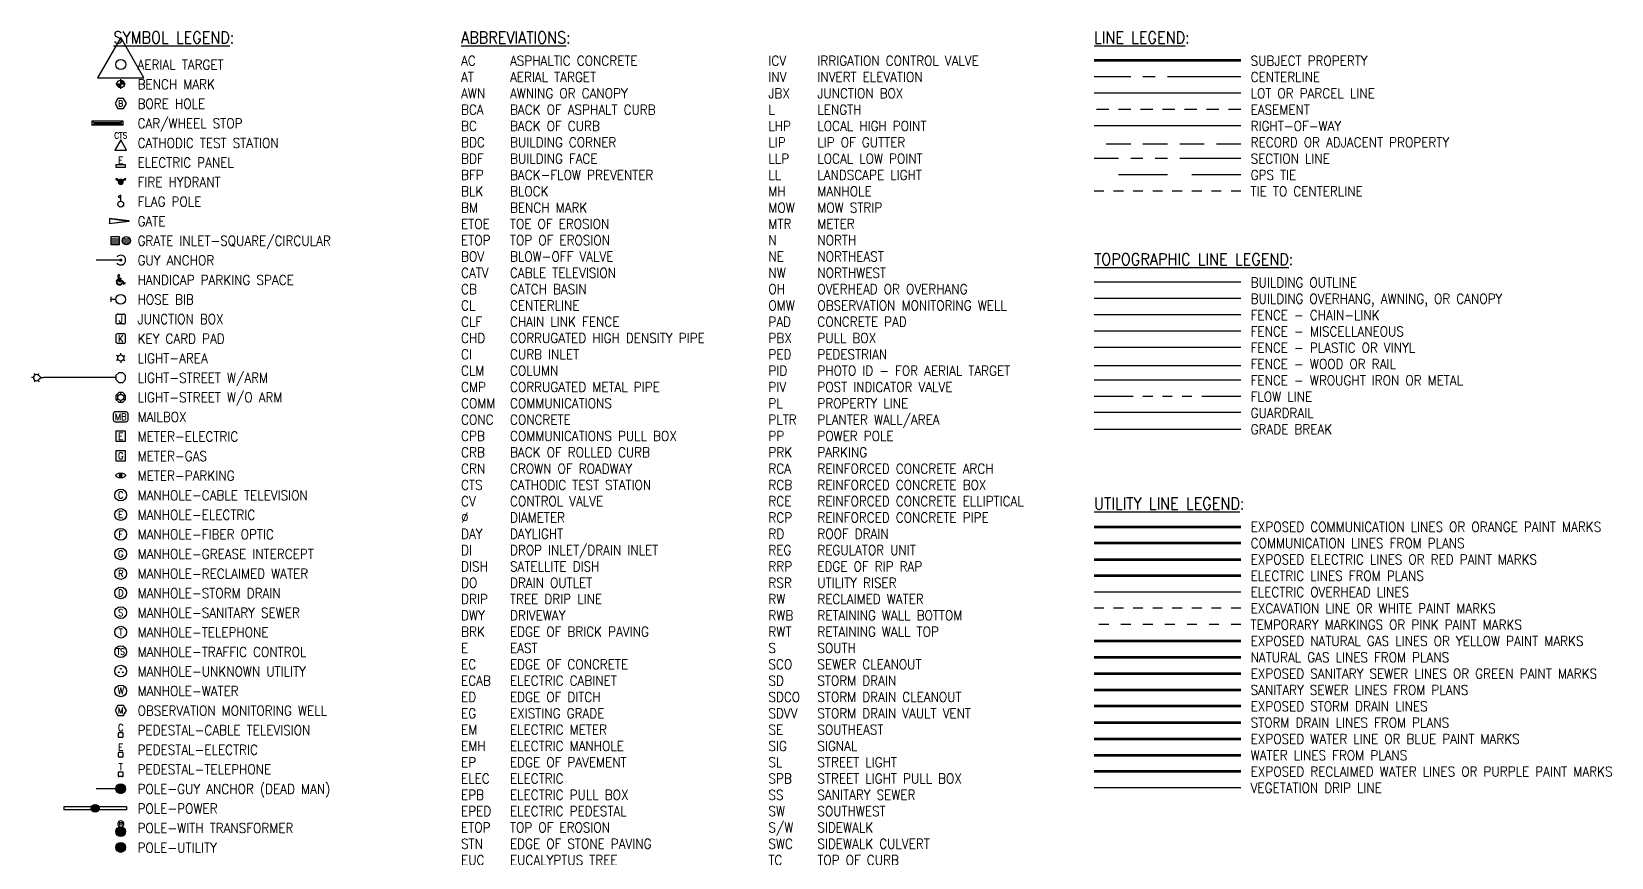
# Model space of a CAD drawing. Extents: x -0.9 to 15.3, y -17 to 0.
# Drawn here: x -0.84 to 15.31, y -8.44 to 0 of the extents above; entities that cross this region are included whole.
import ezdxf

# ---------------------------------------------------------------- set-up
doc = ezdxf.new("R2010")
doc.units = 0
doc.header["$MEASUREMENT"] = 0
for name, pattern in [('0', [0]), ('CENTER2', [1.125, 0.75, -0.125, 0.125, -0.125]), ('DASH6', [0.076, 0.05, -0.026]), ('DASHED', [0.75, 0.5, -0.25]), ('DASHED2', [0.375, 0.25, -0.125]), ('DOT2', [0.125, 0, -0.125]), ('FL5', [0.64, 0.4, -0.06, 0, -0.06, 0, -0.06, 0, -0.06]), ('HIDDEN2', [0.1875, 0.125, -0.0625]), ('HIDDEN4', [0.0938, 0.0625, -0.0313]), ('PHANTOM2', [1.25, 0.625, -0.125, 0.125, -0.125, 0.125, -0.125])]:
    doc.linetypes.add(name, pattern=pattern)
doc.layers.get('0').update_dxf_attribs({"linetype": 'CONTINUOUS'})
for name, color, linetype in [('VF-BLDG', 6, 'CONTINUOUS'), ('VF-BLDG-OTLN', 4, 'CONTINUOUS'), ('VF-BLDG-OVHD', 7, 'CONTINUOUS'), ('VF-CTRL', 51, 'CONTINUOUS'), ('VF-FENC-CHLK', 31, 'CLF'), ('VF-FENC-MISC', 31, 'FENCELINE5'), ('VF-FENC-PLAS', 31, 'FENCELINE3'), ('VF-FENC-WOOD', 31, 'WOOD'), ('VF-FENC-WRIN', 31, 'WF'), ('VF-ROAD', 1, 'CONTINUOUS'), ('VF-ROAD-FLOW', 96, 'FL5'), ('VF-ROAD-GDRL', 1, 'FENCELINE4'), ('VF-ROAD-GRBK', 220, 'GRADEBREAK'), ('VF-UTIL-COMM', 30, 'CONTINUOUS'), ('VF-UTIL-ELEC', 10, 'CONTINUOUS'), ('VF-UTIL-ELEC-OHD', 10, 'xOH-E'), ('VF-UTIL-MISC', 210, 'CONTINUOUS'), ('VF-UTIL-MISC-EXC', 210, 'DASH6'), ('VF-UTIL-MISC-TMP', 210, 'DOT2'), ('VF-UTIL-NGAS', 50, 'CONTINUOUS'), ('VF-UTIL-SSWR', 90, 'CONTINUOUS'), ('VF-UTIL-STRM', 120, 'CONTINUOUS'), ('VF-UTIL-TRAF', 200, 'CONTINUOUS'), ('VF-UTIL-WATR', 160, 'CONTINUOUS'), ('VF-VEGE-DRIP', 106, 'TREELINE_R'), ('VM-PROP-CLIN', 1, 'CENTER2'), ('VM-PROP-ESMT-[TYPE]-[INST]-SL', 1, 'HIDDEN2'), ('VM-PROP-LOTL', 2, 'CONTINUOUS'), ('VM-PROP-RECD', 21, 'DASHED2'), ('VM-PROP-RWAY', 1, 'CONTINUOUS'), ('VM-PROP-SECT', 81, 'PHANTOM2'), ('VM-PROP-TIES-CL', 1, 'HIDDEN4'), ('VM-PROP-TIES-GPS', 11, 'DASHED'), ('VM-TTLB-ANNO', 81, 'CONTINUOUS')]:
    doc.layers.add(name, color=color, linetype=linetype)
for name, color, linetype, lineweight, true_color in [('VF-UTIL-COMM-LIN', 30, 'xCOMM', 60, 0xff7f00), ('VF-UTIL-ELEC-LIN', 1, 'xE', 60, 0xff0000), ('VF-UTIL-NGAS-LIN', 2, 'xG', 60, 0xffff00), ('VF-UTIL-SSWR-LIN', 3, 'xSS', 60, 0x00ff00), ('VF-UTIL-STRM-LIN', 120, 'xSD', 60, 0x00ffbf), ('VF-UTIL-WATR-LIN', 160, 'xW', 60, 0x003fff), ('VF-UTIL-WATR-RWL', 160, 'xRW', 60, 0x003fff), ('VM-PROP-BNDY', 5, 'CONTINUOUS', 100, 0x0000ff), ('VM-UTIL-COMM-PLN', 30, 'pCOMM', 60, 0xff7f00), ('VM-UTIL-ELEC-PLN', 1, 'pE', 60, 0xff0000), ('VM-UTIL-NGAS-PLN', 2, 'pG', 60, 0xffff00), ('VM-UTIL-SSWR-PLN', 3, 'pSS', 60, 0x00ff00), ('VM-UTIL-STRM-PLN', 120, 'pSD', 60, 0x00ffbf), ('VM-UTIL-WATR-PLN', 160, 'pW', 60, 0x003fff)]:
    doc.layers.add(name, color=color, linetype=linetype, lineweight=lineweight, true_color=true_color)
doc.styles.add('RomanD', font='romand.shx', dxfattribs={"width": 0.9})
doc.styles.add('RomanS', font='romans.shx', dxfattribs={"width": 0.9})
doc.styles.get("Standard").update_dxf_attribs({"font": 'romans.shx', "width": 0.9})
doc.linetypes.add('CLF', pattern='A,0.2,-0.12,0.2,-0.1,["X",Standard,S=0.06,R=0,X=-0.05,Y=-0.03],-0.05,0.2,-0.12', length=0.99)
doc.linetypes.add('FENCELINE3', pattern='A,0.125,-0.05,[1,Circ2,S=2,R=0,X=0,Y=0],-0.05,0.5', length=0.725)
doc.linetypes.add('FENCELINE4', pattern='A,0.125,-0.05,[1,Circ3,S=1,R=0,X=0,Y=0],-0.05,0.5', length=0.725)
doc.linetypes.add('FENCELINE5', pattern='A,1,-0.2,["X",Standard,S=0.1,R=0,X=-0.1,Y=-0.065],-0.1', length=1.3)
doc.linetypes.add('GRADEBREAK', pattern='A,0.15,-0.125,0.15,-0.1,["GB",Standard,S=0.07,R=0,X=-0.07,Y=-0.03],-0.1,0.15,-0.125', length=0.9)
doc.linetypes.add('pCOMM', pattern='A,0.8,-0.1,["C",Standard,S=0.06,R=0,X=-0.05,Y=-0.03],-0.05', length=0.95)
doc.linetypes.add('pE', pattern='A,0.8,-0.1,["E",Standard,S=0.06,R=0,X=-0.05,Y=-0.03],-0.05', length=0.95)
doc.linetypes.add('pG', pattern='A,0.8,-0.15,["G",Standard,S=0.06,R=0,X=-0.05,Y=-0.03],-0.1', length=1.05)
doc.linetypes.add('pSD', pattern='A,0.8,-0.15,["SD",Standard,S=0.06,R=0,X=-0.05,Y=-0.03],-0.15', length=1.1)
doc.linetypes.add('pSS', pattern='A,0.8,-0.15,["SS",Standard,S=0.06,R=0,X=-0.05,Y=-0.03],-0.15', length=1.1)
doc.linetypes.add('pW', pattern='A,0.8,-0.15,["W",Standard,S=0.06,R=0,X=-0.05,Y=-0.03],-0.1', length=1.05)
doc.linetypes.add('TREELINE_R', pattern='A,0,-0.08,[130,AECCLAND,S=0.08,R=180,X=0,Y=0],-0.075', length=0.155)
doc.linetypes.add('WF', pattern='A,0.2,-0.12,0.2,-0.05,[132,ltypeshp.shx,S=0.03,R=0,X=0,Y=0],-0.15,0.2,-0.12', length=1.04)
doc.linetypes.add('WOOD', pattern='A,0.2,-0.12,0.2,-0.1,["<>",Standard,S=0.06,R=0,X=-0.05,Y=-0.03],-0.05,0.2,-0.12', length=0.99)
doc.linetypes.add('xCOMM', pattern='A,0.25,-0.125,0.25,-0.15,["C",Standard,S=0.06,R=0,X=-0.05,Y=-0.03],-0.1,0.25,-0.125', length=1.25)
doc.linetypes.add('xE', pattern='A,0.25,-0.125,0.25,-0.15,["E",Standard,S=0.06,R=0,X=-0.05,Y=-0.03],-0.05,0.25,-0.125', length=1.2)
doc.linetypes.add('xG', pattern='A,0.25,-0.125,0.25,-0.15,["G",Standard,S=0.06,R=0,X=-0.05,Y=-0.03],-0.05,0.25,-0.125', length=1.2)
doc.linetypes.add('xOH-E', pattern='A,0.3,-0.1,0.3,-0.1,["(E-OH)",Standard,S=0.06,R=0,X=-0.05,Y=-0.03],-0.29,0.3,-0.15', length=1.54)
doc.linetypes.add('xRW', pattern='A,0.25,-0.125,0.25,-0.15,["RW",Standard,S=0.06,R=0,X=-0.05,Y=-0.03],-0.15,0.25,-0.125', length=1.3)
doc.linetypes.add('xSD', pattern='A,0.25,-0.125,0.25,-0.15,["SD",Standard,S=0.06,R=0,X=-0.05,Y=-0.03],-0.15,0.25,-0.125', length=1.3)
doc.linetypes.add('xSS', pattern='A,0.25,-0.125,0.25,-0.15,["SS",Standard,S=0.06,R=0,X=-0.05,Y=-0.03],-0.15,0.25,-0.125', length=1.3)
doc.linetypes.add('xW', pattern='A,0.25,-0.125,0.25,-0.15,["W",Standard,S=0.06,R=0,X=-0.05,Y=-0.03],-0.05,0.25,-0.125', length=1.2)

# ---------------------------------------------------------------- blocks, each defined once
blk = doc.blocks.new('Aerial Ctrl')
blk.add_lwpolyline([(0, 0.274), (-0.237, -0.137), (0.237, -0.137)], close=True)
blk.add_circle((0, 0), 0.0514)
blk = doc.blocks.new('BM')
for p, q in [((-0.0042, 0), (0.0042, 0)), ((0.0032, 0.0003), (-0.0032, -0.0003)), ((-0.0031, -0.0007), (0.0031, 0.0007)), ((0.003, 0.001), (-0.003, -0.001)), ((-0.0029, -0.0013), (0.0029, 0.0013)), ((0.0028, 0.0016), (-0.0028, -0.0016)), ((-0.0026, -0.0019), (0.0026, 0.0019)), ((0.0024, 0.0021), (-0.0024, -0.0021)), ((-0.0021, -0.0024), (0.0021, 0.0024)), ((0.0019, 0.0026), (-0.0019, -0.0026)), ((-0.0016, -0.0028), (0.0016, 0.0028)), ((0.0013, 0.0029), (-0.0013, -0.0029)), ((-0.001, -0.003), (0.001, 0.003)), ((-0.0007, -0.0031), (0.0007, 0.0031)), ((-0.0003, -0.0032), (0.0003, 0.0032)), ((0, -0.0042), (0, 0.0042))]:
    blk.add_line(p, q)
blk.add_circle((0, 0), 0.00321)
blk = doc.blocks.new('Car Stop 4-ft')
for p, q in [((0.167, 0.021), (-0.167, 0.021)), ((-0.167, 0.021), (-0.167, -0.021)), ((-0.167, 0.021), (-0.142, 0.008)), ((-0.142, 0.008), (-0.142, -0.008)), ((-0.142, 0.008), (0.142, 0.008)), ((0.167, 0.021), (0.142, 0.008)), ((0.142, 0.008), (0.142, -0.008)), ((0.167, -0.021), (0.167, 0.021)), ((-0.167, -0.021), (-0.142, -0.008)), ((0.167, -0.021), (-0.167, -0.021)), ((-0.142, -0.008), (0.142, -0.008)), ((0.167, -0.021), (0.142, -0.008))]:
    blk.add_line(p, q)
blk = doc.blocks.new('Elec Panel')
blk.add_lwpolyline([(-0.0042, -0.001), (0.0042, -0.001), (0.0042, 0.001), (-0.0042, 0.001)], close=True)
at = {"insert": (0, 0.005), "char_height": 0.00583, "attachment_point": 5}
blk.add_mtext('\\pxqc;E', dxfattribs=at)
blk = doc.blocks.new('Fire Hydrant')
at = {"linetype": 'Continuous'}
for p, q in [((-0.0042, 0.0023), (-0.0038, 0.0027)), ((-0.0042, 0.0021), (-0.0037, 0.0026)), ((-0.0041, 0.0026), (-0.0039, 0.0027)), ((-0.0041, 0.0021), (-0.0036, 0.0026)), ((-0.004, 0.002), (-0.0035, 0.0025)), ((-0.0039, 0.002), (-0.0034, 0.0025)), ((-0.0038, 0.0019), (-0.0033, 0.0024)), ((-0.0037, 0.0019), (-0.0032, 0.0024)), ((-0.0036, 0.0018), (-0.0031, 0.0023)), ((-0.0035, 0.0018), (-0.003, 0.0023)), ((-0.0034, 0.0017), (-0.0029, 0.0022)), ((-0.0033, 0.0017), (-0.0028, 0.0022)), ((-0.0032, 0.0016), (-0.0027, 0.0022)), ((-0.0031, 0.0016), (-0.0026, 0.0021)), ((-0.003, 0.0015), (-0.0025, 0.0021)), ((-0.0029, 0.0015), (-0.0024, 0.002)), ((-0.0028, 0.0014), (-0.0023, 0.002)), ((-0.0027, 0.0014), (-0.0022, 0.0019)), ((-0.0027, 0.0013), (-0.0021, 0.0019)), ((-0.0026, 0.0013), (-0.002, 0.0018)), ((-0.0025, 0.0012), (-0.0019, 0.0018)), ((-0.0024, 0.0012), (-0.0018, 0.0017)), ((-0.0023, 0.0011), (-0.0017, 0.0017)), ((-0.0022, 0.0011), (-0.0016, 0.0016)), ((-0.0021, 0.0004), (-0.0004, 0.0021)), ((-0.0021, 0.0002), (-0.0002, 0.0021)), ((-0.0021, 0.0001), (-0.0001, 0.0021)), ((-0.0021, -0.0001), (0.0001, 0.0021)), ((-0.0021, -0.0002), (0.0002, 0.0021)), ((-0.0021, -0.0003), (0.0003, 0.0021)), ((-0.0021, -0.0005), (0.0005, 0.0021)), ((-0.0021, -0.0006), (0.0006, 0.0021)), ((-0.0021, 0.001), (-0.0015, 0.0016)), ((-0.002, 0.0008), (-0.0008, 0.002)), ((-0.002, 0.0006), (-0.0006, 0.002)), ((-0.002, -0.0007), (0.0007, 0.002)), ((-0.002, -0.0008), (0.0008, 0.002)), ((-0.002, 0.001), (-0.0011, 0.0018)), ((-0.0019, -0.0009), (0.0009, 0.0019)), ((-0.0019, -0.001), (0.001, 0.0019)), ((-0.0018, -0.0011), (0.0011, 0.0018)), ((-0.0018, -0.0012), (0.0012, 0.0018)), ((-0.0017, -0.0013), (0.0013, 0.0017)), ((-0.0017, -0.0014), (0.0014, 0.0017)), ((-0.0016, -0.0014), (0.0014, 0.0016)), ((-0.0015, -0.0015), (0.0016, 0.0016)), ((-0.0014, -0.0017), (0.0022, 0.0019)), ((-0.0014, -0.0016), (0.0019, 0.0017)), ((-0.0013, -0.0017), (0.0025, 0.002)), ((-0.0012, -0.0018), (0.0028, 0.0022)), ((-0.0011, -0.0018), (0.0031, 0.0023)), ((-0.001, -0.0019), (0.0034, 0.0025)), ((-0.0009, -0.0019), (0.0019, 0.0009)), ((-0.0008, -0.002), (0.002, 0.0008)), ((-0.0007, -0.002), (0.002, 0.0007)), ((-0.0006, -0.0021), (0.0021, 0.0006)), ((-0.0005, -0.0021), (0.0021, 0.0005)), ((-0.0003, -0.0021), (0.0021, 0.0003)), ((-0.0002, -0.0021), (0.0021, 0.0002)), ((-0.0001, -0.0021), (0.0021, 0.0001)), ((0.0021, 0.001), (0.0037, 0.0026)), ((0.0024, 0.0012), (0.0039, 0.0028)), ((0.0027, 0.0013), (0.004, 0.0027)), ((0.0029, 0.0015), (0.0041, 0.0026)), ((0.0032, 0.0016), (0.0041, 0.0025)), ((0.0035, 0.0018), (0.0041, 0.0024)), ((0.0038, 0.0019), (0.0042, 0.0023)), ((0.0041, 0.0021), (0.0042, 0.0022)), ((0.0001, -0.0021), (0.0021, -0.0001)), ((0.0002, -0.0021), (0.0021, -0.0002)), ((0.0004, -0.0021), (0.0021, -0.0004)), ((0.0006, -0.002), (0.002, -0.0006)), ((0.0008, -0.002), (0.002, -0.0008)), ((0.0011, -0.0018), (0.0018, -0.0011))]:
    blk.add_line(p, q, dxfattribs=at)
blk.add_lwpolyline([(0.0019, 0.001), (0.0043, 0.0021), (0.004, 0.0028), (0.0015, 0.0015, 0.194216), (0, 0.0021, 0.194216), (-0.0015, 0.0015), (-0.004, 0.0028), (-0.0043, 0.0021), (-0.0019, 0.001, 0.557537), (0, -0.0021, 0.557537)], format="xyb", close=True)
blk = doc.blocks.new('Flag Pole')
for p, q in [((0, 0.0075), (-0.0022, 0.0062)), ((-0.0022, 0.0062), (0, 0.005)), ((0, 0.0025), (0, 0.0075))]:
    blk.add_line(p, q)
blk.add_circle((0, 0), 0.0025)
blk = doc.blocks.new('Gate')
at = {"linetype": 'Continuous'}
for points in [[(-0.0103, 0.0827), (-0.0001, 0.0009), (-0.0009, 0.0008), (-0.0112, 0.0826)], [(0.0103, 0.0827), (0.0001, 0.0009), (0.0009, 0.0008), (0.0112, 0.0826)]]:
    blk.add_lwpolyline(points, close=True, dxfattribs=at)
blk.add_circle((0, 0), 0.000927, dxfattribs=at)
blk.add_arc((0, 0), 0.0833, 82.87498, 97.12502, dxfattribs=at)
blk = doc.blocks.new('Grate-Circle 1in')
for p, q in [((-0.0035, 0), (0.0035, 0)), ((-0.003, 0.0017), (0.003, 0.0017)), ((-0.003, -0.0017), (0.003, -0.0017))]:
    blk.add_line(p, q)
blk.add_circle((0, 0), 0.00347)
blk = doc.blocks.new('Grate-Square 1in')
for p, q in [((-0.0035, 0.0017), (0.0035, 0.0017)), ((-0.0035, 0), (0.0035, 0)), ((-0.0035, -0.0017), (0.0035, -0.0017))]:
    blk.add_line(p, q)
blk.add_lwpolyline([(-0.0035, 0.0035), (0.0035, 0.0035), (0.0035, -0.0035), (-0.0035, -0.0035)], close=True)
blk = doc.blocks.new('Guy')
for p, q in [((-0.01, 0.003), (0.01, -0.003)), ((0.01, 0.003), (-0.01, -0.003)), ((-0.006, -0.008), (0.006, 0.008)), ((0.006, -0.008), (-0.006, 0.008)), ((0, 0.01), (0, -0.01)), ((0, 0), (0.25, 0))]:
    blk.add_line(p, q)
blk.add_circle((0, 0), 0.01)
blk.add_arc((0, 0), 0.05, 39.5161, 319.5161)
blk = doc.blocks.new('Handicap')
at = {"linetype": '0'}
for p, q in [((-0.123, 0.03), (-0.119, -0.003)), ((-0.081, -0.065), (-0.11, 0.141)), ((-0.065, 0.06), (-0.075, 0.13)), ((-0.065, 0.06), (0.014, 0.061)), ((-0.061, 0.027), (0.019, 0.028)), ((-0.053, -0.032), (-0.061, 0.027)), ((0.019, 0.028), (0.014, 0.061)), ((-0.081, -0.065), (0.055, -0.065)), ((-0.053, -0.032), (0.075, -0.032)), ((0.048, -0.123), (0.062, -0.157)), ((0.055, -0.065), (0.11, -0.179)), ((0.075, -0.032), (0.125, -0.135)), ((0.11, -0.179), (0.175, -0.146)), ((0.125, -0.135), (0.16, -0.117))]:
    blk.add_line(p, q, dxfattribs=at)
blk.add_line((0.16, -0.117), (0.175, -0.146))
blk.add_arc((-0.048, -0.081), 0.134, 123.79925, 325.74581)
for centre, radius, start, end in [((-0.081, 0.17), 0.0409, 277.04715, 225.38571), ((-0.048, -0.081), 0.105, 132.04165, 336.4568)]:
    blk.add_arc(centre, radius, start, end, dxfattribs=at)
blk = doc.blocks.new('Hose Bib')
for p, q in [((-0.0083, 0.0021), (-0.0083, -0.0021)), ((-0.0042, 0), (-0.0083, 0))]:
    blk.add_line(p, q)
blk.add_circle((0, 0), 0.00417)
blk = doc.blocks.new('Junction Box')
for p, q in [((-0.0042, 0.0025), (-0.0042, -0.0025)), ((-0.0025, 0.0042), (0.0025, 0.0042)), ((0.0042, -0.0025), (0.0042, 0.0025)), ((0.0025, -0.0042), (-0.0025, -0.0042))]:
    blk.add_line(p, q)
for centre, start, end in [((-0.0025, 0.0025), 90, 180), ((0.0025, 0.0025), 0, 90), ((-0.0025, -0.0025), 180, 270), ((0.0025, -0.0025), 270, 0)]:
    blk.add_arc(centre, 0.00167, start, end)
at = {"insert": (0, 0), "char_height": 0.00583, "attachment_point": 5}
blk.add_mtext('J', dxfattribs=at)
blk = doc.blocks.new('Keycard Pad')
for p, q in [((-0.0042, 0.0025), (-0.0042, -0.0025)), ((-0.0025, 0.0042), (0.0025, 0.0042)), ((0.0042, -0.0025), (0.0042, 0.0025)), ((0.0025, -0.0042), (-0.0025, -0.0042))]:
    blk.add_line(p, q)
for centre, start, end in [((-0.0025, 0.0025), 90, 180), ((0.0025, 0.0025), 0, 90), ((-0.0025, -0.0025), 180, 270), ((0.0025, -0.0025), 270, 0)]:
    blk.add_arc(centre, 0.00167, start, end)
at = {"insert": (0, 0), "char_height": 0.00583, "attachment_point": 5}
blk.add_mtext('K', dxfattribs=at)
blk = doc.blocks.new('Light-Area')
for p, q in [((-0.0023, 0.0013), (-0.0036, 0.0021)), ((0, 0.0026), (0, 0.0042)), ((0.0023, 0.0013), (0.0036, 0.0021)), ((-0.0023, -0.0013), (-0.0036, -0.0021)), ((0, -0.0026), (0, -0.0042)), ((0.0023, -0.0013), (0.0036, -0.0021))]:
    blk.add_line(p, q)
blk.add_circle((0, 0), 0.0026)
blk = doc.blocks.new('Light-Street')
for p, q in [((-0.073, 0.0023), (-0.0738, 0.0036)), ((-0.0704, 0.0023), (-0.0697, 0.0036)), ((-0.0042, 0), (-0.0659, 0)), ((-0.0743, 0), (-0.0759, 0)), ((-0.073, -0.0023), (-0.0738, -0.0036)), ((-0.0704, -0.0023), (-0.0697, -0.0036))]:
    blk.add_line(p, q)
blk.add_lwpolyline([(-0.0017, -0.0042), (0.0017, -0.0042), (0.0042, -0.0017), (0.0042, 0.0017), (0.0017, 0.0042), (-0.0017, 0.0042), (-0.0042, 0.0017), (-0.0042, -0.0017)], close=True)
for centre, radius, start, end in [((-0.0717, 0), 0.0026, 41.8103, 318.1897), ((-0.0659, 0.0052), 0.00521, 221.8103, 270), ((-0.0659, -0.0052), 0.00521, 90, 138.1897)]:
    blk.add_arc(centre, radius, start, end)
blk = doc.blocks.new('Light-Street No Arm')
for p, q in [((-0.0023, 0.0013), (-0.0036, 0.0021)), ((0, 0.0026), (0, 0.0042)), ((0.0023, 0.0013), (0.0036, 0.0021)), ((-0.0023, -0.0013), (-0.0036, -0.0021)), ((0, -0.0042), (0, -0.0026)), ((0.0023, -0.0013), (0.0036, -0.0021))]:
    blk.add_line(p, q)
blk.add_lwpolyline([(-0.0042, 0.0017), (-0.0042, -0.0017), (-0.0017, -0.0042), (0.0017, -0.0042), (0.0042, -0.0017), (0.0042, 0.0017), (0.0017, 0.0042), (-0.0017, 0.0042)], close=True)
blk.add_circle((0, 0), 0.0026)
blk = doc.blocks.new('Mailbox')
blk.add_lwpolyline([(-0.0063, -0.0025, 0.414214), (-0.0046, -0.0042), (0.0046, -0.0042, 0.414214), (0.0062, -0.0025), (0.0062, 0.0025, 0.414214), (0.0046, 0.0042), (-0.0046, 0.0042, 0.414214), (-0.0063, 0.0025)], format="xyb", close=True)
at = {"insert": (0, 0), "char_height": 0.00583, "attachment_point": 5}
blk.add_mtext('MB', dxfattribs=at)
blk = doc.blocks.new('Meter-Elec')
blk.add_lwpolyline([(-0.0042, -0.0042), (0.0042, -0.0042), (0.0042, 0.0042), (-0.0042, 0.0042)], close=True)
at = {"insert": (0, 0), "char_height": 0.00583, "attachment_point": 5}
blk.add_mtext('E', dxfattribs=at)
blk = doc.blocks.new('Meter-Gas')
blk.add_lwpolyline([(-0.0042, -0.0042), (0.0042, -0.0042), (0.0042, 0.0042), (-0.0042, 0.0042)], close=True)
at = {"insert": (0, 0), "char_height": 0.00583, "attachment_point": 5}
blk.add_mtext('G', dxfattribs=at)
blk = doc.blocks.new('Meter-Parking')
for radius in [0.00104, 0.000521]:
    blk.add_circle((0, 0), radius)
blk.add_ellipse((0, 0), major_axis=(0.00417, 0), ratio=0.5)
blk = doc.blocks.new('MH-CATV')
blk.add_circle((0, 0), 0.005)
at = {"insert": (0, 0), "char_height": 0.00583, "attachment_point": 5}
blk.add_mtext('C', dxfattribs=at)
blk = doc.blocks.new('MH-Elec')
blk.add_circle((0, 0), 0.005)
at = {"insert": (0, 0), "char_height": 0.00583, "attachment_point": 5}
blk.add_mtext('E', dxfattribs=at)
blk = doc.blocks.new('MH-Fiber')
blk.add_circle((0, 0), 0.005)
at = {"insert": (0, 0), "char_height": 0.00583, "attachment_point": 5}
blk.add_mtext('F', dxfattribs=at)
blk = doc.blocks.new('MH-Reclaimed')
blk.add_circle((0, 0), 0.005)
at = {"insert": (0, 0), "char_height": 0.00583, "attachment_point": 5}
blk.add_mtext('R', dxfattribs=at)
blk = doc.blocks.new('MH-SD')
blk.add_circle((0, 0), 0.005)
at = {"insert": (0, 0), "char_height": 0.00583, "attachment_point": 5}
blk.add_mtext('D', dxfattribs=at)
blk = doc.blocks.new('MH-Sewer')
blk.add_circle((0, 0), 0.005)
at = {"insert": (0, 0), "char_height": 0.00583, "attachment_point": 5}
blk.add_mtext('S', dxfattribs=at)
blk = doc.blocks.new('MH-Tele')
blk.add_circle((0, 0), 0.005)
at = {"insert": (0, 0), "char_height": 0.00583, "attachment_point": 5}
blk.add_mtext('T', dxfattribs=at)
blk = doc.blocks.new('MH-Traffic')
blk.add_circle((0, 0), 0.005)
at = {"insert": (0, 0), "char_height": 0.00525, "attachment_point": 5}
blk.add_mtext('TS', dxfattribs=at)
blk = doc.blocks.new('MH')
for centre, radius in [((0, 0), 0.005), ((0, 0.0019), 0.000333), ((-0.0017, -0.001), 0.000333), ((0.0017, -0.001), 0.000333)]:
    blk.add_circle(centre, radius)
blk = doc.blocks.new('MH-Water')
blk.add_circle((0, 0), 0.005)
at = {"insert": (0, 0), "char_height": 0.00583, "attachment_point": 5}
blk.add_mtext('W', dxfattribs=at)
blk = doc.blocks.new('Pedestal-CATV')
for p, q in [((-0.0021, 0.0012), (-0.0021, -0.0013)), ((-0.0013, 0.0021), (0.0012, 0.0021)), ((0.0021, -0.0013), (0.0021, 0.0012)), ((0.0012, -0.0021), (-0.0013, -0.0021))]:
    blk.add_line(p, q)
for centre, start, end in [((-0.0013, 0.0012), 90, 180), ((0.0012, 0.0012), 0, 90), ((-0.0013, -0.0013), 180, 270), ((0.0012, -0.0013), 270, 0)]:
    blk.add_arc(centre, 0.000833, start, end)
at = {"insert": (0, 0.0063), "char_height": 0.00583, "attachment_point": 5}
blk.add_mtext('C', dxfattribs=at)
blk = doc.blocks.new('Pedestal-Elec')
for p, q in [((-0.0021, 0.0012), (-0.0021, -0.0013)), ((-0.0013, 0.0021), (0.0012, 0.0021)), ((0.0021, -0.0013), (0.0021, 0.0012)), ((0.0012, -0.0021), (-0.0013, -0.0021))]:
    blk.add_line(p, q)
for centre, start, end in [((-0.0013, 0.0012), 90, 180), ((0.0012, 0.0012), 0, 90), ((-0.0013, -0.0013), 180, 270), ((0.0012, -0.0013), 270, 0)]:
    blk.add_arc(centre, 0.000833, start, end)
at = {"insert": (0, 0.0063), "char_height": 0.00583, "attachment_point": 5}
blk.add_mtext('E', dxfattribs=at)
blk = doc.blocks.new('Pedestal-Tele')
for p, q in [((-0.0021, 0.0012), (-0.0021, -0.0013)), ((-0.0013, 0.0021), (0.0012, 0.0021)), ((0.0021, -0.0013), (0.0021, 0.0012)), ((0.0012, -0.0021), (-0.0013, -0.0021))]:
    blk.add_line(p, q)
for centre, start, end in [((-0.0013, 0.0012), 90, 180), ((0.0012, 0.0012), 0, 90), ((-0.0013, -0.0013), 180, 270), ((0.0012, -0.0013), 270, 0)]:
    blk.add_arc(centre, 0.000833, start, end)
at = {"insert": (0, 0.0063), "char_height": 0.00583, "attachment_point": 5}
blk.add_mtext('T', dxfattribs=at)
blk = doc.blocks.new('Pole-Guy')
for p, q in [((0, 0), (-0.0208, 0)), ((-0.004, 0.0013), (0.004, -0.0013)), ((-0.004, -0.0013), (0.004, 0.0013)), ((0.004, -0.0013), (-0.004, 0.0013)), ((0.004, 0.0013), (-0.004, -0.0013)), ((-0.0034, 0.0024), (0.0034, -0.0024)), ((-0.0034, -0.0024), (0.0034, 0.0024)), ((0.0034, -0.0024), (-0.0034, 0.0024)), ((0.0034, 0.0024), (-0.0034, -0.0024)), ((-0.0024, 0.0034), (0.0024, -0.0034)), ((-0.0024, -0.0034), (0.0024, 0.0034)), ((0.0024, -0.0034), (-0.0024, 0.0034)), ((0.0024, 0.0034), (-0.0024, -0.0034)), ((-0.0013, 0.004), (0.0013, -0.004)), ((-0.0013, -0.004), (0.0013, 0.004)), ((0.0013, -0.004), (-0.0013, 0.004)), ((0.0013, 0.004), (-0.0013, -0.004)), ((0, 0.0042), (0, -0.0042)), ((0.0042, 0), (0, 0))]:
    blk.add_line(p, q)
blk.add_circle((0, 0), 0.00417)
blk = doc.blocks.new('Pole-Power')
for p, q in [((-0.46, 0.2), (-4, 0.2)), ((-4, 0.2), (-4, -0.2)), ((-0.48, 0.15), (0.48, -0.15)), ((-0.48, -0.15), (0.48, 0.15)), ((0.48, -0.15), (-0.48, 0.15)), ((0.48, 0.15), (-0.48, -0.15)), ((-0.4, 0.29), (0.4, -0.29)), ((-0.4, -0.29), (0.4, 0.29)), ((0.4, -0.29), (-0.4, 0.29)), ((0.4, 0.29), (-0.4, -0.29)), ((-0.29, 0.4), (0.29, -0.4)), ((-0.29, -0.4), (0.29, 0.4)), ((0.29, -0.4), (-0.29, 0.4)), ((0.29, 0.4), (-0.29, -0.4)), ((-0.15, 0.48), (0.15, -0.48)), ((-0.15, -0.48), (0.15, 0.48)), ((0.15, -0.48), (-0.15, 0.48)), ((0.15, 0.48), (-0.15, -0.48)), ((0, 0.5), (0, -0.5)), ((0, -0.5), (0, 0.5)), ((4, 0.2), (0.46, 0.2)), ((4, 0.2), (4, -0.2)), ((-0.46, -0.2), (-4, -0.2)), ((-0.5, 0), (0.5, 0)), ((0.5, 0), (-0.5, 0)), ((4, -0.2), (0.46, -0.2))]:
    blk.add_line(p, q)
blk.add_circle((0, 0), 0.5)
blk = doc.blocks.new('Pole-Transformer')
for p, q in [((-0.004, 0.0013), (0.004, -0.0013)), ((-0.004, -0.0013), (0.004, 0.0013)), ((0.004, -0.0013), (-0.004, 0.0013)), ((0.004, 0.0013), (-0.004, -0.0013)), ((-0.0034, 0.0024), (0.0034, -0.0024)), ((-0.0034, -0.0024), (0.0034, 0.0024)), ((0.0034, -0.0024), (-0.0034, 0.0024)), ((0.0034, 0.0024), (-0.0034, -0.0024)), ((-0.0024, 0.0034), (0.0024, -0.0034)), ((-0.0024, -0.0034), (0.0024, 0.0034)), ((0.0024, -0.0034), (-0.0024, 0.0034)), ((0.0024, 0.0034), (-0.0024, -0.0034)), ((-0.0013, 0.004), (0.0013, -0.004)), ((-0.0013, -0.004), (0.0013, 0.004)), ((0.0013, -0.004), (-0.0013, 0.004)), ((0.0013, 0.004), (-0.0013, -0.004)), ((0, 0.0042), (0, -0.0042)), ((0, -0.0042), (0, 0.0042)), ((-0.0042, 0), (0.0042, 0)), ((0.0042, 0), (-0.0042, 0))]:
    blk.add_line(p, q)
blk.add_circle((0, 0), 0.00417)
blk.add_arc((0, 0.0065), 0.0026, 289.3851, 250.6151)
at = {"insert": (0, 0.0065), "char_height": 0.00258, "attachment_point": 5}
blk.add_mtext('TR', dxfattribs=at)
blk = doc.blocks.new('Pole-Utility')
for p, q in [((-0.004, 0.0013), (0.004, -0.0013)), ((-0.004, -0.0013), (0.004, 0.0013)), ((0.004, -0.0013), (-0.004, 0.0013)), ((0.004, 0.0013), (-0.004, -0.0013)), ((-0.0034, 0.0024), (0.0034, -0.0024)), ((-0.0034, -0.0024), (0.0034, 0.0024)), ((0.0034, -0.0024), (-0.0034, 0.0024)), ((0.0034, 0.0024), (-0.0034, -0.0024)), ((-0.0024, 0.0034), (0.0024, -0.0034)), ((-0.0024, -0.0034), (0.0024, 0.0034)), ((0.0024, -0.0034), (-0.0024, 0.0034)), ((0.0024, 0.0034), (-0.0024, -0.0034)), ((-0.0013, 0.004), (0.0013, -0.004)), ((-0.0013, -0.004), (0.0013, 0.004)), ((0.0013, -0.004), (-0.0013, 0.004)), ((0.0013, 0.004), (-0.0013, -0.004)), ((0, 0.0042), (0, -0.0042)), ((0, -0.0042), (0, 0.0042)), ((-0.0042, 0), (0.0042, 0)), ((0.0042, 0), (-0.0042, 0))]:
    blk.add_line(p, q)
blk.add_circle((0, 0), 0.00417)
blk = doc.blocks.new('MH-Grease')
blk.add_circle((0, 0), 0.06)
at = {"insert": (0, 0), "char_height": 0.07, "attachment_point": 5}
blk.add_mtext('G', dxfattribs=at)
blk = doc.blocks.new('Well - Bore Hole')
at = {"flags": 128}
blk.add_lwpolyline([(-0.029, 0.05), (-0.058, 0), (-0.029, -0.05), (0.029, -0.05), (0.058, 0), (0.029, 0.05)], close=True, dxfattribs=at)
at = {"insert": (0, 0), "char_height": 0.06, "attachment_point": 5}
blk.add_mtext('B', dxfattribs=at)
blk = doc.blocks.new('Well - OMW')
at = {"flags": 128}
blk.add_lwpolyline([(-0.029, 0.05), (-0.058, 0), (-0.029, -0.05), (0.029, -0.05), (0.058, 0), (0.029, 0.05)], close=True, dxfattribs=at)
at = {"insert": (0, 0), "char_height": 0.06, "attachment_point": 5}
blk.add_mtext('M', dxfattribs=at)
blk = doc.blocks.new('Cath Test Sta')
at = {"flags": 128}
blk.add_lwpolyline([(0, 0.069), (-0.06, -0.035), (0.06, -0.035)], close=True, dxfattribs=at)
at = {"insert": (0, 0.114), "char_height": 0.06, "attachment_point": 5}
blk.add_mtext('CTS', dxfattribs=at)

msp = doc.modelspace()

# ---------------------------------------------------------------- linework, layer by layer
at = {"layer": 'VF-BLDG-OTLN'}
msp.add_line((11.522, -2.562), (10.022, -2.562), dxfattribs=at)
at = {"layer": 'VF-BLDG-OVHD'}
msp.add_line((11.522, -2.728), (10.022, -2.728), dxfattribs=at)
at = {"layer": 'VF-FENC-CHLK'}
msp.add_line((11.522, -2.895), (10.022, -2.895), dxfattribs=at)
at = {"layer": 'VF-FENC-MISC'}
msp.add_line((11.522, -3.061), (10.022, -3.061), dxfattribs=at)
at = {"layer": 'VF-FENC-PLAS'}
msp.add_line((11.522, -3.228), (10.022, -3.228), dxfattribs=at)
at = {"layer": 'VF-FENC-WOOD'}
msp.add_line((11.522, -3.414), (10.022, -3.414), dxfattribs=at)
at = {"layer": 'VF-FENC-WRIN'}
msp.add_line((11.522, -3.561), (10.022, -3.561), dxfattribs=at)
at = {"layer": 'VF-ROAD-FLOW'}
msp.add_line((11.522, -3.728), (10.022, -3.728), dxfattribs=at)
at = {"layer": 'VF-ROAD-GDRL'}
msp.add_line((11.522, -3.894), (10.022, -3.894), dxfattribs=at)
at = {"layer": 'VF-ROAD-GRBK'}
msp.add_line((10.022, -4.061), (11.522, -4.061), dxfattribs=at)
at = {"layer": 'VF-UTIL-COMM-LIN'}
msp.add_line((10.022, -5.059), (11.522, -5.059), dxfattribs=at)
at = {"layer": 'VF-UTIL-ELEC-LIN'}
msp.add_line((10.022, -5.393), (11.522, -5.393), dxfattribs=at)
at = {"layer": 'VF-UTIL-ELEC-OHD', "ltscale": 0.95}
msp.add_line((10.022, -5.725), (11.522, -5.725), dxfattribs=at)
at = {"layer": 'VF-UTIL-MISC-EXC'}
msp.add_line((11.522, -5.892), (10.022, -5.892), dxfattribs=at)
at = {"layer": 'VF-UTIL-MISC-TMP'}
msp.add_line((11.522, -6.058), (10.022, -6.058), dxfattribs=at)
at = {"layer": 'VF-UTIL-NGAS-LIN'}
msp.add_line((10.022, -6.224), (11.522, -6.224), dxfattribs=at)
at = {"layer": 'VF-UTIL-SSWR-LIN'}
msp.add_line((10.022, -6.558), (11.522, -6.558), dxfattribs=at)
at = {"layer": 'VF-UTIL-STRM-LIN'}
msp.add_line((10.022, -6.89), (11.522, -6.89), dxfattribs=at)
at = {"layer": 'VF-UTIL-WATR-LIN'}
msp.add_line((10.022, -7.226), (11.522, -7.226), dxfattribs=at)
at = {"layer": 'VF-UTIL-WATR-RWL'}
msp.add_line((10.022, -7.559), (11.522, -7.559), dxfattribs=at)
at = {"layer": 'VF-VEGE-DRIP', "ltscale": 0.5}
msp.add_line((10.022, -7.726), (11.522, -7.726), dxfattribs=at)
at = {"layer": 'VM-PROP-BNDY'}
msp.add_line((11.522, -0.297), (10.022, -0.297), dxfattribs=at)
at = {"layer": 'VM-PROP-CLIN'}
msp.add_line((11.522, -0.463), (10.022, -0.463), dxfattribs=at)
at = {"layer": 'VM-PROP-ESMT-[TYPE]-[INST]-SL'}
msp.add_line((11.522, -0.796), (10.022, -0.796), dxfattribs=at)
at = {"layer": 'VM-PROP-LOTL'}
msp.add_line((11.522, -0.63), (10.022, -0.63), dxfattribs=at)
at = {"layer": 'VM-PROP-RECD'}
msp.add_line((11.522, -1.149), (10.022, -1.149), dxfattribs=at)
at = {"layer": 'VM-PROP-RWAY'}
msp.add_line((11.522, -0.963), (10.022, -0.963), dxfattribs=at)
at = {"layer": 'VM-PROP-SECT'}
msp.add_line((11.522, -1.296), (10.022, -1.296), dxfattribs=at)
at = {"layer": 'VM-PROP-TIES-CL'}
msp.add_line((11.522, -1.629), (10.022, -1.629), dxfattribs=at)
at = {"layer": 'VM-PROP-TIES-GPS'}
msp.add_line((11.522, -1.463), (10.022, -1.463), dxfattribs=at)
at = {"layer": 'VM-UTIL-COMM-PLN'}
msp.add_line((10.022, -5.225), (11.522, -5.225), dxfattribs=at)
at = {"layer": 'VM-UTIL-ELEC-PLN'}
msp.add_line((10.022, -5.558), (11.522, -5.558), dxfattribs=at)
at = {"layer": 'VM-UTIL-NGAS-PLN'}
msp.add_line((10.022, -6.392), (11.522, -6.392), dxfattribs=at)
at = {"layer": 'VM-UTIL-SSWR-PLN'}
msp.add_line((10.022, -6.725), (11.522, -6.725), dxfattribs=at)
at = {"layer": 'VM-UTIL-STRM-PLN'}
msp.add_line((10.022, -7.059), (11.522, -7.059), dxfattribs=at)
at = {"layer": 'VM-UTIL-WATR-PLN'}
msp.add_line((10.022, -7.394), (11.522, -7.394), dxfattribs=at)

# ---------------------------------------------------------------- block references
at = {"layer": 'VF-BLDG', "xscale": 12, "yscale": 12, "zscale": 12}
for name, p in [('Flag Pole', (0.075, -1.763)), ('Keycard Pad', (0.075, -3.137)), ('Light-Area', (0.075, -3.335)), ('Mailbox', (0.075, -3.936))]:
    msp.add_blockref(name, p, dxfattribs=at)
at = {"layer": 'VF-CTRL'}
msp.add_blockref('Aerial Ctrl', (0.075, -0.336), dxfattribs=at)
at = {"layer": 'VF-CTRL', "xscale": 12, "yscale": 12, "zscale": 12}
msp.add_blockref('BM', (0.075, -0.535), dxfattribs=at)
at = {"layer": 'VF-FENC-MISC', "xscale": 2.4, "yscale": 2.4, "zscale": 2.4, "rotation": 90}
msp.add_blockref('Gate', (0.16, -1.936), dxfattribs=at)
at = {"layer": 'VF-ROAD'}
for name, p, xscale, yscale, zscale in [('Car Stop 4-ft', (-0.061, -0.936), 0.96, 0.96, 12), ('Handicap', (0.075, -2.536), 0.25, 0.25, 0.25), ('Meter-Parking', (0.075, -4.536), 12, 12, 12)]:
    msp.add_blockref(name, p, dxfattribs=dict(at, xscale=xscale, yscale=yscale, zscale=zscale))
at = {"layer": 'VF-UTIL-COMM', "xscale": 12, "yscale": 12, "zscale": 12}
for name, p in [('MH-CATV', (0.075, -4.736)), ('MH-Fiber', (0.075, -5.137)), ('MH-Tele', (0.075, -6.137)), ('Pedestal-CATV', (0.075, -7.188)), ('Pedestal-Tele', (0.075, -7.588))]:
    msp.add_blockref(name, p, dxfattribs=at)
at = {"layer": 'VF-UTIL-ELEC', "xscale": 12, "yscale": 12, "zscale": 12}
for name, p in [('Elec Panel', (0.075, -1.375)), ('Junction Box', (0.075, -2.937)), ('Meter-Elec', (0.075, -4.135)), ('MH-Elec', (0.075, -4.935)), ('Pedestal-Elec', (0.075, -7.388)), ('Pole-Guy', (0.075, -7.737)), ('Pole-Transformer', (0.075, -8.175)), ('Pole-Utility', (0.075, -8.337))]:
    msp.add_blockref(name, p, dxfattribs=at)
at = {"layer": 'VF-UTIL-ELEC', "rotation": 180}
msp.add_blockref('Guy', (0.075, -2.335), dxfattribs=at)
at = {"layer": 'VF-UTIL-ELEC', "xscale": 0.08, "yscale": 0.08}
msp.add_blockref('Pole-Power', (-0.186, -7.937), dxfattribs=at)
at = {"layer": 'VF-UTIL-MISC'}
for name, p in [('Well - Bore Hole', (0.075, -0.735)), ('Cath Test Sta', (0.075, -1.175)), ('MH-Grease', (0.075, -5.337)), ('Well - OMW', (0.075, -6.937))]:
    msp.add_blockref(name, p, dxfattribs=at)
at = {"layer": 'VF-UTIL-MISC', "xscale": 12, "yscale": 12, "zscale": 12}
msp.add_blockref('MH', (0.075, -6.535), dxfattribs=at)
at = {"layer": 'VF-UTIL-NGAS', "xscale": 12, "yscale": 12, "zscale": 12}
msp.add_blockref('Meter-Gas', (0.075, -4.335), dxfattribs=at)
at = {"layer": 'VF-UTIL-SSWR', "xscale": 12, "yscale": 12, "zscale": 12}
msp.add_blockref('MH-Sewer', (0.075, -5.937), dxfattribs=at)
at = {"layer": 'VF-UTIL-STRM', "xscale": 12, "yscale": 12, "zscale": 12}
for name, p in [('Grate-Square 1in', (0.018, -2.137)), ('Grate-Circle 1in', (0.132, -2.137)), ('MH-SD', (0.075, -5.736))]:
    msp.add_blockref(name, p, dxfattribs=at)
at = {"layer": 'VF-UTIL-TRAF', "xscale": 12, "yscale": 12, "zscale": 12}
for name, p in [('Light-Street', (0.075, -3.536)), ('Light-Street No Arm', (0.075, -3.738)), ('MH-Traffic', (0.075, -6.337))]:
    msp.add_blockref(name, p, dxfattribs=at)
at = {"layer": 'VF-UTIL-WATR', "xscale": 12, "yscale": 12, "zscale": 12}
for name, p in [('Fire Hydrant', (0.075, -1.536)), ('Hose Bib', (0.075, -2.736)), ('MH-Reclaimed', (0.075, -5.538)), ('MH-Water', (0.075, -6.737))]:
    msp.add_blockref(name, p, dxfattribs=at)

# ---------------------------------------------------------------- texts
at = {"layer": 'VM-TTLB-ANNO', "style": 'RomanS', "width": 0.9}
for s, p in [('AERIAL TARGET', (0.247, -0.388)), ('BENCH MARK', (0.247, -0.588)), ('BORE HOLE', (0.247, -0.788)), ('CAR/WHEEL STOP', (0.247, -0.988)), ('CATHODIC TEST STATION', (0.247, -1.188)), ('ELECTRIC PANEL', (0.247, -1.388)), ('FIRE HYDRANT', (0.247, -1.588)), ('FLAG POLE', (0.247, -1.788)), ('GATE', (0.247, -1.988)), ('GRATE INLET-SQUARE/CIRCULAR', (0.247, -2.188)), ('GUY ANCHOR', (0.247, -2.388)), ('HANDICAP PARKING SPACE', (0.247, -2.588)), ('HOSE BIB', (0.247, -2.788)), ('JUNCTION BOX', (0.247, -2.988)), ('KEY CARD PAD', (0.247, -3.188)), ('LIGHT-AREA', (0.247, -3.388)), ('LIGHT-STREET W/ARM', (0.247, -3.588)), ('LIGHT-STREET W/O ARM', (0.247, -3.788)), ('MAILBOX', (0.247, -3.988)), ('METER-ELECTRIC', (0.247, -4.188)), ('METER-GAS', (0.247, -4.388)), ('METER-PARKING', (0.247, -4.588)), ('MANHOLE-CABLE TELEVISION', (0.247, -4.788)), ('MANHOLE-ELECTRIC', (0.247, -4.988)), ('MANHOLE-FIBER OPTIC', (0.247, -5.188)), ('MANHOLE-GREASE INTERCEPT', (0.247, -5.388)), ('MANHOLE-RECLAIMED WATER', (0.247, -5.589)), ('MANHOLE-STORM DRAIN', (0.247, -5.789)), ('MANHOLE-SANITARY SEWER', (0.247, -5.989)), ('MANHOLE-TELEPHONE', (0.247, -6.189)), ('MANHOLE-TRAFFIC CONTROL', (0.247, -6.389)), ('MANHOLE-UNKNOWN UTILITY', (0.247, -6.589)), ('MANHOLE-WATER', (0.247, -6.789)), ('OBSERVATION MONITORING WELL', (0.247, -6.989)), ('PEDESTAL-CABLE TELEVISION', (0.247, -7.189)), ('PEDESTAL-ELECTRIC', (0.247, -7.389)), ('PEDESTAL-TELEPHONE', (0.247, -7.589)), ('POLE-GUY ANCHOR (DEAD MAN)', (0.247, -7.789)), ('POLE-POWER', (0.247, -7.989)), ('POLE-WITH TRANSFORMER', (0.247, -8.189)), ('POLE-UTILITY', (0.247, -8.389))]:
    msp.add_text(s, height=0.1, dxfattribs=at).set_placement(p)
at = {"layer": 'VM-TTLB-ANNO', "char_height": 0.12, "attachment_point": 1, "style": 'RomanD'}
for s, insert in [('{\\LSYMBOL LEGEND}:', (0, 0)), ('{\\LABBREVIATIONS}:', (3.553, 0)), ('{\\LLINE LEGEND}:', (10.022, 0)), ('{\\LTOPOGRAPHIC LINE LEGEND}:', (10.022, -2.266)), ('{\\LUTILITY LINE LEGEND}:', (10.022, -4.762))]:
    msp.add_mtext(s, dxfattribs=dict(at, insert=insert))
at = {"layer": 'VM-TTLB-ANNO', "char_height": 0.1, "width": 6.5, "attachment_point": 1, "style": 'RomanS'}
for s, insert in [('\\pxt5;AC^IASPHALTIC CONCRETE\\PAT^IAERIAL TARGET\\PAWN^IAWNING OR CANOPY\\PBCA^IBACK OF ASPHALT CURB\\PBC^IBACK OF CURB\\PBDC^IBUILDING CORNER\\PBDF^IBUILDING FACE\\PBFP^IBACK-FLOW PREVENTER\\PBLK^IBLOCK\\PBM^IBENCH MARK\\PETOE^ITOE OF EROSION\\PETOP^ITOP OF EROSION\\PBOV^IBLOW-OFF VALVE\\PCATV^ICABLE TELEVISION\\PCB^ICATCH BASIN\\PCL^ICENTERLINE\\PCLF^ICHAIN LINK FENCE\\PCHD^ICORRUGATED HIGH DENSITY PIPE\\PCI^ICURB INLET\\PCLM^ICOLUMN\\PCMP^ICORRUGATED METAL PIPE\\PCOMM^ICOMMUNICATIONS\\PCONC^ICONCRETE\\PCPB^ICOMMUNICATIONS PULL BOX\\PCRB^IBACK OF ROLLED CURB\\PCRN^ICROWN OF ROADWAY\\PCTS^ICATHODIC TEST STATION\\PCV^ICONTROL VALVE\\P%%C^IDIAMETER\\PDAY^IDAYLIGHT\\PDI^IDROP INLET/DRAIN INLET\\PDISH^ISATELLITE DISH\\PDO^IDRAIN OUTLET\\PDRIP^ITREE DRIP LINE\\PDWY^IDRIVEWAY\\PBRK^IEDGE OF BRICK PAVING\\PE^IEAST\\PEC^IEDGE OF CONCRETE\\PECAB^IELECTRIC CABINET\\PED^IEDGE OF DITCH\\PEG^IEXISTING GRADE\\PEM^IELECTRIC METER\\PEMH^IELECTRIC MANHOLE\\PEP^IEDGE OF PAVEMENT\\PELEC^IELECTRIC\\PEPB^IELECTRIC PULL BOX\\PEPED^IELECTRIC PEDESTAL\\PETOP^ITOP OF EROSION\\PSTN^IEDGE OF STONE PAVING\\PEUC^IEUCALYPTUS TREE\\PEVVT^IELECTRIC VAULT VENT\\PEWTR^IEDGE OF WATER\\PEW^IEDGE OF WALK\\PFDC^IFIRE DEPARTMENT CONNECTION\\PFF^IFINISHED FLOOR\\PFH^IFIRE HYDRANT\\PFL^IFLOW LINE\\PFO^IFIBER OPTIC\\PFNC^IFENCE\\PFS^IFINISHED SURFACE\\PFTG^IFOOTING\\PFOW^IFACE OF WALL\\PGB^IGRADE BREAK\\PGEN^IGENERATOR\\PGI^IGREASE INTERCEPT\\PGM^IGAS METER\\PGUY^IGUY ANCHOR\\PGV^IGAS VALVE\\PH^IHEIGHT\\PHB^IHOSE BIB\\PHC^IHANDICAP PARKING SPACE\\PHCR^IHANDICAP RAMP\\PHR^IHAND RAIL\\PHW^IHEADWALL', (3.553, -0.248)), ('\\pxt5;ICV^IIRRIGATION CONTROL VALVE\\PINV^IINVERT ELEVATION\\PJBX^IJUNCTION BOX\\PL^ILENGTH\\PLHP^ILOCAL HIGH POINT\\PLIP^ILIP OF GUTTER\\PLLP^ILOCAL LOW POINT\\PLL^ILANDSCAPE LIGHT\\PMH^IMANHOLE\\PMOW^IMOW STRIP\\PMTR^IMETER\\PN^INORTH\\PNE^INORTHEAST\\PNW^INORTHWEST\\POH^IOVERHEAD OR OVERHANG\\POMW^IOBSERVATION MONITORING WELL\\PPAD^ICONCRETE PAD\\PPBX^IPULL BOX\\PPED^IPEDESTRIAN\\PPID^IPHOTO ID - FOR AERIAL TARGET\\PPIV^IPOST INDICATOR VALVE\\PPL^IPROPERTY LINE\\PPLTR^IPLANTER WALL/AREA\\PPP^IPOWER POLE\\PPRK^IPARKING\\PRCA^IREINFORCED CONCRETE ARCH\\PRCB^IREINFORCED CONCRETE BOX\\PRCE^IREINFORCED CONCRETE ELLIPTICAL\\PRCP^IREINFORCED CONCRETE PIPE\\PRD^IROOF DRAIN\\PREG^IREGULATOR UNIT\\PRRP^IEDGE OF RIP RAP\\PRSR^IUTILITY RISER\\PRW^IRECLAIMED WATER\\PRWB^IRETAINING WALL BOTTOM\\PRWT^IRETAINING WALL TOP\\PS^ISOUTH\\PSCO^ISEWER CLEANOUT\\PSD^ISTORM DRAIN\\PSDCO^ISTORM DRAIN CLEANOUT\\PSDVV^ISTORM DRAIN VAULT VENT\\PSE^ISOUTHEAST\\PSIG^ISIGNAL\\PSL^ISTREET LIGHT\\PSPB^ISTREET LIGHT PULL BOX\\PSS^ISANITARY SEWER\\PSW^ISOUTHWEST\\PS/W^ISIDEWALK\\PSWC^ISIDEWALK CULVERT\\PTC^ITOP OF CURB\\PTCMH^ITRAFFIC CONTROL MANHOLE\\PTE^ITRASH ENCLOSURE\\PTELE^ITELEPHONE\\PTOE^ITOE OF SLOPE\\PTOP^ITOP OF SLOPE\\PTRANS^ITRANSFORMER\\PTS^ITRAFFIC SIGNAL\\PTSBP^ITRAFFIC SIGNAL PULL BOX\\PTW^ITOP OF WALL\\PTWELL^ITREE WELL\\PUM^IUTILITY MARKER\\PUP^IUTILITY POLE\\PUTIL^IUTILITY\\PUTP^ITOP OF UNKNOWN PIPE\\PUTIL^IUTILITY\\PVLT^IVAULT\\PVLV^IVALVE\\PVV^IVAULT VENT\\PW^IWEST\\PWI^IWROUGHT IRON\\PWM^IWATER METER\\PWTR^IWATER\\PWV^IWATER VALVE\\PWW^IWATER WELL\\PYD^IYARD DRAIN', (6.694, -0.248)), ('\\pxsm1,t16;^ISUBJECT PROPERTY\\P^ICENTERLINE\\P^ILOT OR PARCEL LINE\\P^IEASEMENT\\P^IRIGHT-OF-WAY\\P^IRECORD OR ADJACENT PROPERTY\\P^ISECTION LINE\\P^IGPS TIE\\P^ITIE TO CENTERLINE^I', (10.022, -0.248)), ('\\pxsm1,t16;^IBUILDING OUTLINE\\P^IBUILDING OVERHANG, AWNING, OR CANOPY\\P^IFENCE - CHAIN-LINK\\P^IFENCE - MISCELLANEOUS\\P^IFENCE - PLASTIC OR VINYL\\P^IFENCE - WOOD OR RAIL\\P^IFENCE - WROUGHT IRON OR METAL\\P^IFLOW LINE\\P^IGUARDRAIL\\P^IGRADE BREAK', (10.022, -2.514)), ('\\pxsm1,t16;^IEXPOSED COMMUNICATION LINES OR ORANGE PAINT MARKS\\P^ICOMMUNICATION LINES FROM PLANS\\P^IEXPOSED ELECTRIC LINES OR RED PAINT MARKS\\P^IELECTRIC LINES FROM PLANS\\P^IELECTRIC OVERHEAD LINES\\P^IEXCAVATION LINE OR WHITE PAINT MARKS\\P^ITEMPORARY MARKINGS OR PINK PAINT MARKS\\P^IEXPOSED NATURAL GAS LINES OR YELLOW PAINT MARKS\\P^INATURAL GAS LINES FROM PLANS\\P^IEXPOSED SANITARY SEWER LINES OR GREEN PAINT MARKS\\P^ISANITARY SEWER LINES FROM PLANS\\P^IEXPOSED STORM DRAIN LINES\\P^ISTORM DRAIN LINES FROM PLANS\\P^IEXPOSED WATER LINE OR BLUE PAINT MARKS\\P^IWATER LINES FROM PLANS\\P^IEXPOSED RECLAIMED WATER LINES OR PURPLE PAINT MARKS\\P^IVEGETATION DRIP LINE', (10.022, -5.011))]:
    msp.add_mtext(s, dxfattribs=dict(at, insert=insert))

doc.saveas('drawing.dxf')
